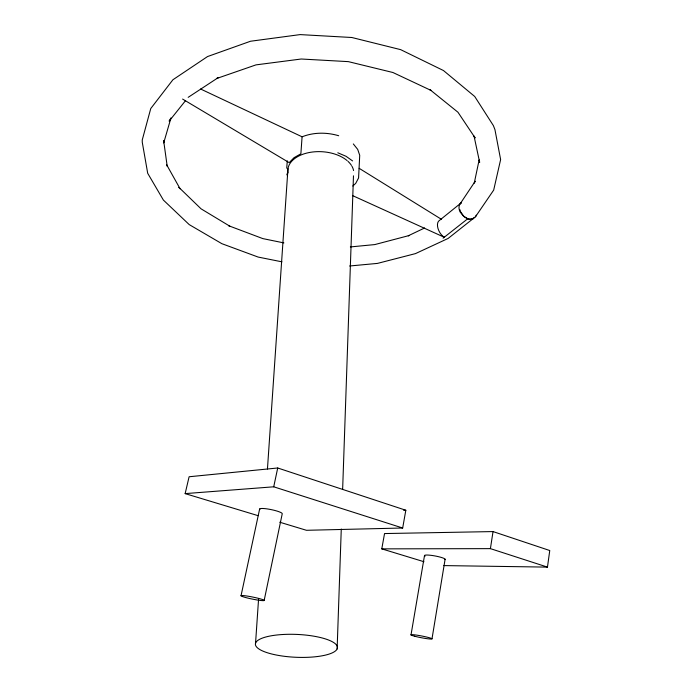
<?xml version="1.0" encoding="UTF-8"?>
<svg xmlns="http://www.w3.org/2000/svg" width="692" height="692" viewBox="0 0 692 692"><rect width="100%" height="100%" fill="white"/><g stroke="black" fill="none" stroke-linecap="round" stroke-linejoin="round"><path stroke-width="1.04" d="M337.125 648.932A41.053 11.435 2.5 0 0 280.71 634.642A41.053 11.435 2.5 0 0 271.515 653.94A41.053 11.435 2.5 0 0 337.125 648.932L341.268 529.034M342.652 489.062L353.482 175.811M255.538 643.378L258.557 599.246M267.449 469.012L287.967 168.71M338.699 135.744C326.78 132.189 313.727 132.189 302.084 136.808L300.873 153.814L293.996 157.715L289.178 162.637L182.601 99.068M286.722 168.208L287.292 160.838M443.849 565.589L547.458 567.111L549.759 550.529L493.033 531.577L384.544 533.558L381.776 548.868L423.945 561.714M547.458 567.111L490.412 548.635L493.033 531.577M432.007 638.785L445.112 559.222M411.005 634.936L424.481 555.711M279.741 522.218L306.469 530.297L402.675 528.013L405.823 510.246L277.717 467.991L189.106 476.753L185.153 493.612L258.151 515.687M264.154 600.483A11.807 1.029 11.5 0 0 247.312 596.08A11.807 1.029 11.5 0 0 246.335 597.706A11.807 1.029 11.5 0 0 264.154 600.483L282.232 513.775A11.548 1.799 11.7 0 0 270.07 509.39A11.548 1.799 11.7 0 0 259.881 509.563M479.115 160.042L474.254 183.112L475.214 181.243L460.111 203.872A10.216 7.223 43.4 0 0 460.206 212.115L463.467 216.155A9.939 7.024 43.4 0 0 472.255 218.897L475.404 216.864L493.69 190.084L500.627 159.567L494.944 129.629L493.379 125.598L474.721 96.491L443.468 70.541L400.651 49.642L351.821 37.498L300.129 34.6L250.513 41.243L207.531 56.562L172.913 79.762L150.752 108.549L142.241 140L142.267 142.249L147.699 173.285L163.39 200.075L189.201 224.589L221.873 243.688L258.159 257.069L281.947 261.835M185.153 493.612L273.721 486.805L277.717 467.991M241.041 595.717L259.63 509.035M170.863 118.315L163.701 142.924L163.649 140.692L167.23 166.452M170.933 117.995L169.142 121.152L185.542 100.634M349.633 265.996L377.469 263.401L415.477 253.609L448.122 238.446L474.444 217.617M352.833 186.027L355.714 183.363L358.577 177.965L359.719 155.293L357.712 149.42L353.327 143.945M460.111 203.872L461.486 202.618L439.437 220.437A9.896 5.51 61.9 0 0 437.975 228.395A9.896 5.51 61.9 0 0 444.247 237.252L352.6 195.611M443.105 238.152L467.619 218.854L469.678 219.442L473.216 218.802M188.172 97.347L218.075 77.72L216.657 78.499L255.997 64.875L301.245 59.01L348.335 61.631L392.892 72.496L430.96 90.384L429.715 89.458L457.966 112.242L475.144 137.942L474.037 136.065L479.651 162.343L479.245 160.146M424.611 227.979L408.289 235.773L409.387 235.47L374.796 244.579L350.368 246.932M403.661 510.341L405.823 510.246M381.776 548.868L490.412 548.635M283.884 242.909L262.822 238.602L228.853 225.808L229.874 226.223L201.061 208.828L178.873 187.359L180.076 188.76L166.495 164.48M273.721 486.805L402.675 528.013M337.808 152.785L346.035 156.288L352.574 160.916M200.602 89.008L302.084 136.808M467.619 218.854L463.597 216.06L460.621 211.787A10.285 6.66 51.6 0 1 459.791 209.451M359.165 168.32L441.444 219.312M286.739 174.047L287.561 175.95M288.028 172.931A33.034 20.129 3.3 0 1 308.528 152.672A33.034 20.129 3.3 0 1 347.107 160.579M347.955 161.322A33.034 20.129 3.3 0 1 351.406 165.353M351.917 166.192A33.034 20.129 3.3 0 1 353.569 170.552M476.234 215.151A10.216 7.223 43.4 0 1 475.404 216.864M425.061 556.212A10.518 1.522 10.5 0 1 433.962 555.763A10.518 1.522 10.5 0 1 444.956 559.594M414.681 636.242A10.735 0.891 10.9 0 0 431.869 638.993A10.735 0.891 10.9 0 0 417.942 635.317A10.735 0.891 10.9 0 0 414.681 636.242"/></g></svg>
